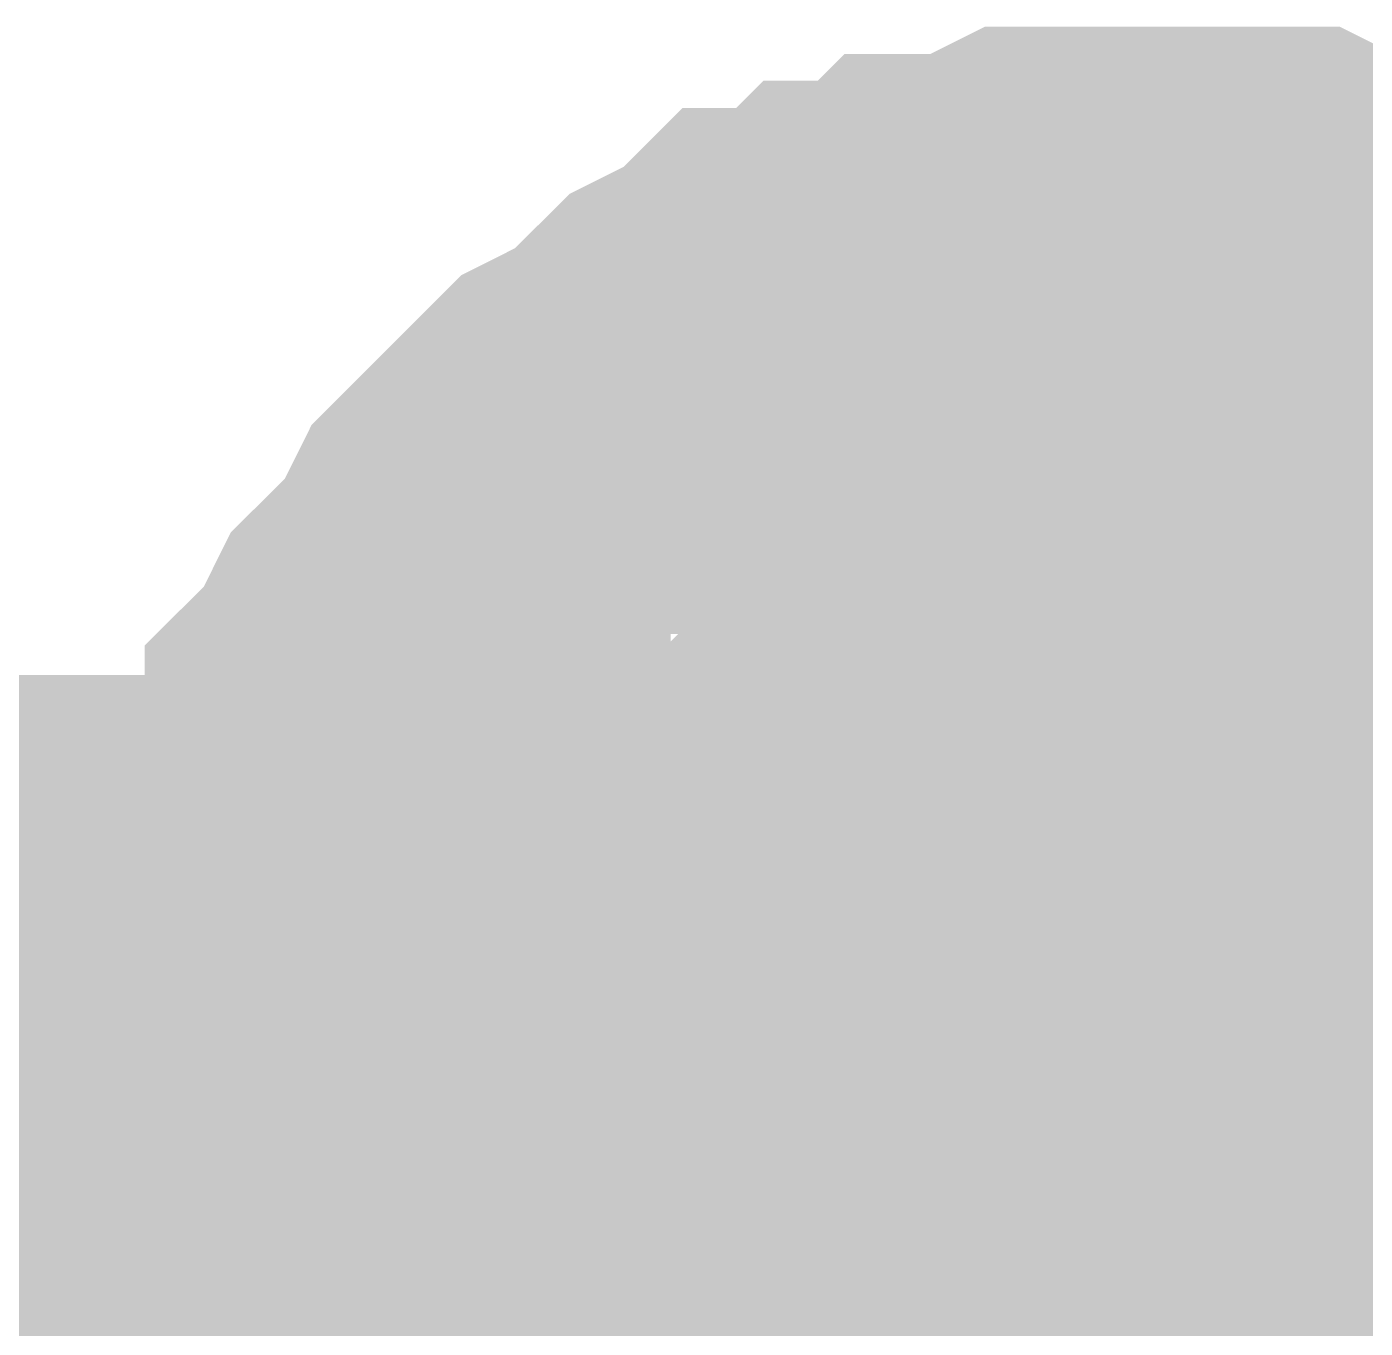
# Model space of a CAD drawing. Header units: inches. Extents: x 0 to 841, y 0 to 594.
# Drawn here: x 294.084 to 295.197, y 62.313 to 63.395 of the extents above; entities that cross this region are included whole.
import ezdxf

# ---------------------------------------------------------------- set-up
doc = ezdxf.new("R2010")
doc.units = ezdxf.units.IN
doc.layers.add('Sheet', color=255, linetype='Continuous')

msp = doc.modelspace()

# ---------------------------------------------------------------- linework, layer by layer
at = {"layer": 'Sheet'}
for points in [[(294.2647, 62.4814, 0.2997, 0.2997, 0), (294.2647, 62.5263, 0.2997, 0.2997, 0), (294.2647, 62.5712, 0.2997, 0.2997, 0), (294.2647, 62.5937, 0.2997, 0.2997, 0), (294.2871, 62.6386, 0.2997, 0.2997, 0), (294.2871, 62.6835, 0.2997, 0.2997, 0), (294.3096, 62.706, 0.2997, 0.2997, 0), (294.3096, 62.7509, 0.2997, 0.2997, 0), (294.332, 62.7734, 0.2997, 0.2997, 0), (294.332, 62.8183, 0.2997, 0.2997, 0), (294.3545, 62.8407, 0.2997, 0.2997, 0), (294.3769, 62.8857, 0.2997, 0.2997, 0), (294.3994, 62.9081, 0.2997, 0.2997, 0), (294.4219, 62.9306, 0.2997, 0.2997, 0), (294.4443, 62.9755, 0.2997, 0.2997, 0), (294.4668, 62.998, 0.2997, 0.2997, 0), (294.4892, 63.0204, 0.2997, 0.2997, 0), (294.5117, 63.0429, 0.2997, 0.2997, 0), (294.5342, 63.0653, 0.2997, 0.2997, 0), (294.5791, 63.0878, 0.2997, 0.2997, 0), (294.6015, 63.1103, 0.2997, 0.2997, 0), (294.624, 63.1327, 0.2997, 0.2997, 0), (294.6689, 63.1552, 0.2997, 0.2997, 0), (294.6914, 63.1776, 0.2997, 0.2997, 0), (294.7363, 63.1776, 0.2997, 0.2997, 0), (294.7587, 63.2001, 0.2997, 0.2997, 0), (294.8036, 63.2001, 0.2997, 0.2997, 0), (294.8261, 63.2225, 0.2997, 0.2997, 0), (294.871, 63.2225, 0.2997, 0.2997, 0), (294.9159, 63.245, 0.2997, 0.2997, 0), (294.9384, 63.245, 0.2997, 0.2997, 0), (294.9833, 63.245, 0.2997, 0.2997, 0), (295.0282, 63.245, 0.2997, 0.2997, 0)], [(294.2647, 62.4814, 0.2997, 0.2997, 0), (294.2647, 62.5263, 0.2997, 0.2997, 0), (294.2647, 62.5712, 0.2997, 0.2997, 0), (294.2647, 62.5937, 0.2997, 0.2997, 0), (294.2871, 62.6386, 0.2997, 0.2997, 0), (294.2871, 62.6835, 0.2997, 0.2997, 0), (294.3096, 62.706, 0.2997, 0.2997, 0), (294.3096, 62.7509, 0.2997, 0.2997, 0), (294.332, 62.7734, 0.2997, 0.2997, 0), (294.332, 62.8183, 0.2997, 0.2997, 0), (294.3545, 62.8407, 0.2997, 0.2997, 0), (294.3769, 62.8857, 0.2997, 0.2997, 0), (294.3994, 62.9081, 0.2997, 0.2997, 0), (294.4219, 62.9306, 0.2997, 0.2997, 0), (294.4443, 62.9755, 0.2997, 0.2997, 0), (294.4668, 62.998, 0.2997, 0.2997, 0), (294.4892, 63.0204, 0.2997, 0.2997, 0), (294.5117, 63.0429, 0.2997, 0.2997, 0), (294.5342, 63.0653, 0.2997, 0.2997, 0), (294.5791, 63.0878, 0.2997, 0.2997, 0), (294.6015, 63.1103, 0.2997, 0.2997, 0), (294.624, 63.1327, 0.2997, 0.2997, 0), (294.6689, 63.1552, 0.2997, 0.2997, 0), (294.6914, 63.1776, 0.2997, 0.2997, 0), (294.7363, 63.1776, 0.2997, 0.2997, 0), (294.7587, 63.2001, 0.2997, 0.2997, 0), (294.8036, 63.2001, 0.2997, 0.2997, 0), (294.8261, 63.2225, 0.2997, 0.2997, 0), (294.871, 63.2225, 0.2997, 0.2997, 0), (294.9159, 63.245, 0.2997, 0.2997, 0), (294.9384, 63.245, 0.2997, 0.2997, 0), (294.9833, 63.245, 0.2997, 0.2997, 0), (295.0282, 63.245, 0.2997, 0.2997, 0)], [(294.2647, 62.4814, 0.2997, 0.2997, 0), (294.2647, 62.5263, 0.2997, 0.2997, 0), (294.2647, 62.5712, 0.2997, 0.2997, 0), (294.2647, 62.5937, 0.2997, 0.2997, 0), (294.2871, 62.6386, 0.2997, 0.2997, 0), (294.2871, 62.6835, 0.2997, 0.2997, 0), (294.3096, 62.706, 0.2997, 0.2997, 0), (294.3096, 62.7509, 0.2997, 0.2997, 0), (294.332, 62.7734, 0.2997, 0.2997, 0), (294.332, 62.8183, 0.2997, 0.2997, 0), (294.3545, 62.8407, 0.2997, 0.2997, 0), (294.3769, 62.8857, 0.2997, 0.2997, 0), (294.3994, 62.9081, 0.2997, 0.2997, 0), (294.4219, 62.9306, 0.2997, 0.2997, 0), (294.4443, 62.9755, 0.2997, 0.2997, 0), (294.4668, 62.998, 0.2997, 0.2997, 0), (294.4892, 63.0204, 0.2997, 0.2997, 0), (294.5117, 63.0429, 0.2997, 0.2997, 0), (294.5342, 63.0653, 0.2997, 0.2997, 0), (294.5791, 63.0878, 0.2997, 0.2997, 0), (294.6015, 63.1103, 0.2997, 0.2997, 0), (294.624, 63.1327, 0.2997, 0.2997, 0), (294.6689, 63.1552, 0.2997, 0.2997, 0), (294.6914, 63.1776, 0.2997, 0.2997, 0), (294.7363, 63.1776, 0.2997, 0.2997, 0), (294.7587, 63.2001, 0.2997, 0.2997, 0), (294.8036, 63.2001, 0.2997, 0.2997, 0), (294.8261, 63.2225, 0.2997, 0.2997, 0), (294.871, 63.2225, 0.2997, 0.2997, 0), (294.9159, 63.245, 0.2997, 0.2997, 0), (294.9384, 63.245, 0.2997, 0.2997, 0), (294.9833, 63.245, 0.2997, 0.2997, 0), (295.0282, 63.245, 0.2997, 0.2997, 0)], [(294.2647, 62.4814, 0.2997, 0.2997, 0), (294.2647, 62.5263, 0.2997, 0.2997, 0), (294.2647, 62.5712, 0.2997, 0.2997, 0), (294.2647, 62.5937, 0.2997, 0.2997, 0), (294.2871, 62.6386, 0.2997, 0.2997, 0), (294.2871, 62.6835, 0.2997, 0.2997, 0), (294.3096, 62.706, 0.2997, 0.2997, 0), (294.3096, 62.7509, 0.2997, 0.2997, 0), (294.332, 62.7734, 0.2997, 0.2997, 0), (294.332, 62.8183, 0.2997, 0.2997, 0), (294.3545, 62.8407, 0.2997, 0.2997, 0), (294.3769, 62.8857, 0.2997, 0.2997, 0), (294.3994, 62.9081, 0.2997, 0.2997, 0), (294.4219, 62.9306, 0.2997, 0.2997, 0), (294.4443, 62.9755, 0.2997, 0.2997, 0), (294.4668, 62.998, 0.2997, 0.2997, 0), (294.4892, 63.0204, 0.2997, 0.2997, 0), (294.5117, 63.0429, 0.2997, 0.2997, 0), (294.5342, 63.0653, 0.2997, 0.2997, 0), (294.5791, 63.0878, 0.2997, 0.2997, 0), (294.6015, 63.1103, 0.2997, 0.2997, 0), (294.624, 63.1327, 0.2997, 0.2997, 0), (294.6689, 63.1552, 0.2997, 0.2997, 0), (294.6914, 63.1776, 0.2997, 0.2997, 0), (294.7363, 63.1776, 0.2997, 0.2997, 0), (294.7587, 63.2001, 0.2997, 0.2997, 0), (294.8036, 63.2001, 0.2997, 0.2997, 0), (294.8261, 63.2225, 0.2997, 0.2997, 0), (294.871, 63.2225, 0.2997, 0.2997, 0), (294.9159, 63.245, 0.2997, 0.2997, 0), (294.9384, 63.245, 0.2997, 0.2997, 0), (294.9833, 63.245, 0.2997, 0.2997, 0), (295.0282, 63.245, 0.2997, 0.2997, 0)], [(295.0282, 63.245, 0.2997, 0.2997, 0), (295.0282, 63.245, 0.2997, 0.2997, 0)], [(295.0282, 63.245, 0.2997, 0.2997, 0), (295.0731, 63.245, 0.2997, 0.2997, 0), (295.0956, 63.245, 0.2997, 0.2997, 0), (295.1405, 63.245, 0.2997, 0.2997, 0), (295.1854, 63.2225, 0.2997, 0.2997, 0), (295.2079, 63.2225, 0.2997, 0.2997, 0), (295.2528, 63.2001, 0.2997, 0.2997, 0), (295.2753, 63.2001, 0.2997, 0.2997, 0), (295.3202, 63.1776, 0.2997, 0.2997, 0), (295.3426, 63.1776, 0.2997, 0.2997, 0), (295.3876, 63.1552, 0.2997, 0.2997, 0)], [(295.0282, 63.245, 0.2997, 0.2997, 0), (295.0282, 63.245, 0.2997, 0.2997, 0)], [(295.0282, 63.245, 0.2997, 0.2997, 0), (295.0731, 63.245, 0.2997, 0.2997, 0), (295.0956, 63.245, 0.2997, 0.2997, 0), (295.1405, 63.245, 0.2997, 0.2997, 0), (295.1854, 63.2225, 0.2997, 0.2997, 0), (295.2079, 63.2225, 0.2997, 0.2997, 0), (295.2528, 63.2001, 0.2997, 0.2997, 0), (295.2753, 63.2001, 0.2997, 0.2997, 0), (295.3202, 63.1776, 0.2997, 0.2997, 0), (295.3426, 63.1776, 0.2997, 0.2997, 0), (295.3876, 63.1552, 0.2997, 0.2997, 0)], [(295.0282, 63.245, 0.2997, 0.2997, 0), (295.0282, 63.245, 0.2997, 0.2997, 0)], [(295.0282, 63.245, 0.2997, 0.2997, 0), (295.0731, 63.245, 0.2997, 0.2997, 0), (295.0956, 63.245, 0.2997, 0.2997, 0), (295.1405, 63.245, 0.2997, 0.2997, 0), (295.1854, 63.2225, 0.2997, 0.2997, 0), (295.2079, 63.2225, 0.2997, 0.2997, 0), (295.2528, 63.2001, 0.2997, 0.2997, 0), (295.2753, 63.2001, 0.2997, 0.2997, 0), (295.3202, 63.1776, 0.2997, 0.2997, 0), (295.3426, 63.1776, 0.2997, 0.2997, 0), (295.3876, 63.1552, 0.2997, 0.2997, 0)], [(295.0282, 63.245, 0.2997, 0.2997, 0), (295.0282, 63.245, 0.2997, 0.2997, 0)], [(295.0282, 63.245, 0.2997, 0.2997, 0), (295.0731, 63.245, 0.2997, 0.2997, 0), (295.0956, 63.245, 0.2997, 0.2997, 0), (295.1405, 63.245, 0.2997, 0.2997, 0), (295.1854, 63.2225, 0.2997, 0.2997, 0), (295.2079, 63.2225, 0.2997, 0.2997, 0), (295.2528, 63.2001, 0.2997, 0.2997, 0), (295.2753, 63.2001, 0.2997, 0.2997, 0), (295.3202, 63.1776, 0.2997, 0.2997, 0), (295.3426, 63.1776, 0.2997, 0.2997, 0), (295.3876, 63.1552, 0.2997, 0.2997, 0)], [(294.2647, 62.4814, 0.0991, 0.0991, 0), (294.2647, 62.5263, 0.0991, 0.0991, 0), (294.2647, 62.5712, 0.0991, 0.0991, 0), (294.2647, 62.5937, 0.0991, 0.0991, 0), (294.2871, 62.6386, 0.0991, 0.0991, 0), (294.2871, 62.6835, 0.0991, 0.0991, 0), (294.3096, 62.706, 0.0991, 0.0991, 0), (294.3096, 62.7509, 0.0991, 0.0991, 0), (294.332, 62.7734, 0.0991, 0.0991, 0), (294.332, 62.8183, 0.0991, 0.0991, 0), (294.3545, 62.8407, 0.0991, 0.0991, 0), (294.3769, 62.8857, 0.0991, 0.0991, 0), (294.3994, 62.9081, 0.0991, 0.0991, 0), (294.4219, 62.9306, 0.0991, 0.0991, 0), (294.4443, 62.9755, 0.0991, 0.0991, 0), (294.4668, 62.998, 0.0991, 0.0991, 0), (294.4892, 63.0204, 0.0991, 0.0991, 0), (294.5117, 63.0429, 0.0991, 0.0991, 0), (294.5342, 63.0653, 0.0991, 0.0991, 0), (294.5791, 63.0878, 0.0991, 0.0991, 0), (294.6015, 63.1103, 0.0991, 0.0991, 0), (294.624, 63.1327, 0.0991, 0.0991, 0), (294.6689, 63.1552, 0.0991, 0.0991, 0), (294.6914, 63.1776, 0.0991, 0.0991, 0), (294.7363, 63.1776, 0.0991, 0.0991, 0), (294.7587, 63.2001, 0.0991, 0.0991, 0), (294.8036, 63.2001, 0.0991, 0.0991, 0), (294.8261, 63.2225, 0.0991, 0.0991, 0), (294.871, 63.2225, 0.0991, 0.0991, 0), (294.9159, 63.245, 0.0991, 0.0991, 0), (294.9384, 63.245, 0.0991, 0.0991, 0), (294.9833, 63.245, 0.0991, 0.0991, 0), (295.0282, 63.245, 0.0991, 0.0991, 0)], [(294.2647, 62.4814, 0.0991, 0.0991, 0), (294.2647, 62.5263, 0.0991, 0.0991, 0), (294.2647, 62.5712, 0.0991, 0.0991, 0), (294.2647, 62.5937, 0.0991, 0.0991, 0), (294.2871, 62.6386, 0.0991, 0.0991, 0), (294.2871, 62.6835, 0.0991, 0.0991, 0), (294.3096, 62.706, 0.0991, 0.0991, 0), (294.3096, 62.7509, 0.0991, 0.0991, 0), (294.332, 62.7734, 0.0991, 0.0991, 0), (294.332, 62.8183, 0.0991, 0.0991, 0), (294.3545, 62.8407, 0.0991, 0.0991, 0), (294.3769, 62.8857, 0.0991, 0.0991, 0), (294.3994, 62.9081, 0.0991, 0.0991, 0), (294.4219, 62.9306, 0.0991, 0.0991, 0), (294.4443, 62.9755, 0.0991, 0.0991, 0), (294.4668, 62.998, 0.0991, 0.0991, 0), (294.4892, 63.0204, 0.0991, 0.0991, 0), (294.5117, 63.0429, 0.0991, 0.0991, 0), (294.5342, 63.0653, 0.0991, 0.0991, 0), (294.5791, 63.0878, 0.0991, 0.0991, 0), (294.6015, 63.1103, 0.0991, 0.0991, 0), (294.624, 63.1327, 0.0991, 0.0991, 0), (294.6689, 63.1552, 0.0991, 0.0991, 0), (294.6914, 63.1776, 0.0991, 0.0991, 0), (294.7363, 63.1776, 0.0991, 0.0991, 0), (294.7587, 63.2001, 0.0991, 0.0991, 0), (294.8036, 63.2001, 0.0991, 0.0991, 0), (294.8261, 63.2225, 0.0991, 0.0991, 0), (294.871, 63.2225, 0.0991, 0.0991, 0), (294.9159, 63.245, 0.0991, 0.0991, 0), (294.9384, 63.245, 0.0991, 0.0991, 0), (294.9833, 63.245, 0.0991, 0.0991, 0), (295.0282, 63.245, 0.0991, 0.0991, 0)], [(294.2647, 62.4814, 0.0991, 0.0991, 0), (294.2647, 62.5263, 0.0991, 0.0991, 0), (294.2647, 62.5712, 0.0991, 0.0991, 0), (294.2647, 62.5937, 0.0991, 0.0991, 0), (294.2871, 62.6386, 0.0991, 0.0991, 0), (294.2871, 62.6835, 0.0991, 0.0991, 0), (294.3096, 62.706, 0.0991, 0.0991, 0), (294.3096, 62.7509, 0.0991, 0.0991, 0), (294.332, 62.7734, 0.0991, 0.0991, 0), (294.332, 62.8183, 0.0991, 0.0991, 0), (294.3545, 62.8407, 0.0991, 0.0991, 0), (294.3769, 62.8857, 0.0991, 0.0991, 0), (294.3994, 62.9081, 0.0991, 0.0991, 0), (294.4219, 62.9306, 0.0991, 0.0991, 0), (294.4443, 62.9755, 0.0991, 0.0991, 0), (294.4668, 62.998, 0.0991, 0.0991, 0), (294.4892, 63.0204, 0.0991, 0.0991, 0), (294.5117, 63.0429, 0.0991, 0.0991, 0), (294.5342, 63.0653, 0.0991, 0.0991, 0), (294.5791, 63.0878, 0.0991, 0.0991, 0), (294.6015, 63.1103, 0.0991, 0.0991, 0), (294.624, 63.1327, 0.0991, 0.0991, 0), (294.6689, 63.1552, 0.0991, 0.0991, 0), (294.6914, 63.1776, 0.0991, 0.0991, 0), (294.7363, 63.1776, 0.0991, 0.0991, 0), (294.7587, 63.2001, 0.0991, 0.0991, 0), (294.8036, 63.2001, 0.0991, 0.0991, 0), (294.8261, 63.2225, 0.0991, 0.0991, 0), (294.871, 63.2225, 0.0991, 0.0991, 0), (294.9159, 63.245, 0.0991, 0.0991, 0), (294.9384, 63.245, 0.0991, 0.0991, 0), (294.9833, 63.245, 0.0991, 0.0991, 0), (295.0282, 63.245, 0.0991, 0.0991, 0)], [(294.2647, 62.4814, 0.0991, 0.0991, 0), (294.2647, 62.5263, 0.0991, 0.0991, 0), (294.2647, 62.5712, 0.0991, 0.0991, 0), (294.2647, 62.5937, 0.0991, 0.0991, 0), (294.2871, 62.6386, 0.0991, 0.0991, 0), (294.2871, 62.6835, 0.0991, 0.0991, 0), (294.3096, 62.706, 0.0991, 0.0991, 0), (294.3096, 62.7509, 0.0991, 0.0991, 0), (294.332, 62.7734, 0.0991, 0.0991, 0), (294.332, 62.8183, 0.0991, 0.0991, 0), (294.3545, 62.8407, 0.0991, 0.0991, 0), (294.3769, 62.8857, 0.0991, 0.0991, 0), (294.3994, 62.9081, 0.0991, 0.0991, 0), (294.4219, 62.9306, 0.0991, 0.0991, 0), (294.4443, 62.9755, 0.0991, 0.0991, 0), (294.4668, 62.998, 0.0991, 0.0991, 0), (294.4892, 63.0204, 0.0991, 0.0991, 0), (294.5117, 63.0429, 0.0991, 0.0991, 0), (294.5342, 63.0653, 0.0991, 0.0991, 0), (294.5791, 63.0878, 0.0991, 0.0991, 0), (294.6015, 63.1103, 0.0991, 0.0991, 0), (294.624, 63.1327, 0.0991, 0.0991, 0), (294.6689, 63.1552, 0.0991, 0.0991, 0), (294.6914, 63.1776, 0.0991, 0.0991, 0), (294.7363, 63.1776, 0.0991, 0.0991, 0), (294.7587, 63.2001, 0.0991, 0.0991, 0), (294.8036, 63.2001, 0.0991, 0.0991, 0), (294.8261, 63.2225, 0.0991, 0.0991, 0), (294.871, 63.2225, 0.0991, 0.0991, 0), (294.9159, 63.245, 0.0991, 0.0991, 0), (294.9384, 63.245, 0.0991, 0.0991, 0), (294.9833, 63.245, 0.0991, 0.0991, 0), (295.0282, 63.245, 0.0991, 0.0991, 0)], [(295.0282, 63.245, 0.0991, 0.0991, 0), (295.0282, 63.245, 0.0991, 0.0991, 0)], [(295.0282, 63.245, 0.0991, 0.0991, 0), (295.0731, 63.245, 0.0991, 0.0991, 0), (295.0956, 63.245, 0.0991, 0.0991, 0), (295.1405, 63.245, 0.0991, 0.0991, 0), (295.1854, 63.2225, 0.0991, 0.0991, 0), (295.2079, 63.2225, 0.0991, 0.0991, 0), (295.2528, 63.2001, 0.0991, 0.0991, 0)], [(295.0282, 63.245, 0.0991, 0.0991, 0), (295.0282, 63.245, 0.0991, 0.0991, 0)], [(295.0282, 63.245, 0.0991, 0.0991, 0), (295.0731, 63.245, 0.0991, 0.0991, 0), (295.0956, 63.245, 0.0991, 0.0991, 0), (295.1405, 63.245, 0.0991, 0.0991, 0), (295.1854, 63.2225, 0.0991, 0.0991, 0), (295.2079, 63.2225, 0.0991, 0.0991, 0), (295.2528, 63.2001, 0.0991, 0.0991, 0)], [(295.0282, 63.245, 0.0991, 0.0991, 0), (295.0282, 63.245, 0.0991, 0.0991, 0)], [(295.0282, 63.245, 0.0991, 0.0991, 0), (295.0731, 63.245, 0.0991, 0.0991, 0), (295.0956, 63.245, 0.0991, 0.0991, 0), (295.1405, 63.245, 0.0991, 0.0991, 0), (295.1854, 63.2225, 0.0991, 0.0991, 0), (295.2079, 63.2225, 0.0991, 0.0991, 0), (295.2528, 63.2001, 0.0991, 0.0991, 0)], [(295.0282, 63.245, 0.0991, 0.0991, 0), (295.0282, 63.245, 0.0991, 0.0991, 0)], [(295.0282, 63.245, 0.0991, 0.0991, 0), (295.0731, 63.245, 0.0991, 0.0991, 0), (295.0956, 63.245, 0.0991, 0.0991, 0), (295.1405, 63.245, 0.0991, 0.0991, 0), (295.1854, 63.2225, 0.0991, 0.0991, 0), (295.2079, 63.2225, 0.0991, 0.0991, 0), (295.2528, 63.2001, 0.0991, 0.0991, 0)], [(294.5117, 62.4814, 0.2997, 0.2997, 0), (294.5117, 62.5039, 0.2997, 0.2997, 0), (294.5117, 62.5263, 0.2997, 0.2997, 0), (294.5117, 62.5712, 0.2997, 0.2997, 0), (294.5117, 62.5937, 0.2997, 0.2997, 0), (294.5342, 62.6162, 0.2997, 0.2997, 0), (294.5342, 62.6386, 0.2997, 0.2997, 0), (294.5342, 62.6611, 0.2997, 0.2997, 0), (294.5566, 62.6835, 0.2997, 0.2997, 0), (294.5566, 62.706, 0.2997, 0.2997, 0), (294.5791, 62.7284, 0.2997, 0.2997, 0), (294.5791, 62.7509, 0.2997, 0.2997, 0), (294.6015, 62.7734, 0.2997, 0.2997, 0), (294.6015, 62.7958, 0.2997, 0.2997, 0), (294.624, 62.8183, 0.2997, 0.2997, 0), (294.6464, 62.8407, 0.2997, 0.2997, 0), (294.6689, 62.8407, 0.2997, 0.2997, 0), (294.6689, 62.8632, 0.2997, 0.2997, 0), (294.6914, 62.8857, 0.2997, 0.2997, 0), (294.7138, 62.9081, 0.2997, 0.2997, 0), (294.7363, 62.9081, 0.2997, 0.2997, 0), (294.7587, 62.9306, 0.2997, 0.2997, 0), (294.7812, 62.9306, 0.2997, 0.2997, 0), (294.8036, 62.953, 0.2997, 0.2997, 0), (294.8261, 62.953, 0.2997, 0.2997, 0), (294.8486, 62.9755, 0.2997, 0.2997, 0), (294.871, 62.9755, 0.2997, 0.2997, 0), (294.8935, 62.9755, 0.2997, 0.2997, 0), (294.9159, 62.998, 0.2997, 0.2997, 0), (294.9384, 62.998, 0.2997, 0.2997, 0), (294.9833, 62.998, 0.2997, 0.2997, 0), (295.0058, 62.998, 0.2997, 0.2997, 0), (295.0282, 62.998, 0.2997, 0.2997, 0)], [(294.5117, 62.4814, 0.2997, 0.2997, 0), (294.5117, 62.5039, 0.2997, 0.2997, 0), (294.5117, 62.5263, 0.2997, 0.2997, 0), (294.5117, 62.5712, 0.2997, 0.2997, 0), (294.5117, 62.5937, 0.2997, 0.2997, 0), (294.5342, 62.6162, 0.2997, 0.2997, 0), (294.5342, 62.6386, 0.2997, 0.2997, 0), (294.5342, 62.6611, 0.2997, 0.2997, 0), (294.5566, 62.6835, 0.2997, 0.2997, 0), (294.5566, 62.706, 0.2997, 0.2997, 0), (294.5791, 62.7284, 0.2997, 0.2997, 0), (294.5791, 62.7509, 0.2997, 0.2997, 0), (294.6015, 62.7734, 0.2997, 0.2997, 0), (294.6015, 62.7958, 0.2997, 0.2997, 0), (294.624, 62.8183, 0.2997, 0.2997, 0), (294.6464, 62.8407, 0.2997, 0.2997, 0), (294.6689, 62.8407, 0.2997, 0.2997, 0), (294.6689, 62.8632, 0.2997, 0.2997, 0), (294.6914, 62.8857, 0.2997, 0.2997, 0), (294.7138, 62.9081, 0.2997, 0.2997, 0), (294.7363, 62.9081, 0.2997, 0.2997, 0), (294.7587, 62.9306, 0.2997, 0.2997, 0), (294.7812, 62.9306, 0.2997, 0.2997, 0), (294.8036, 62.953, 0.2997, 0.2997, 0), (294.8261, 62.953, 0.2997, 0.2997, 0), (294.8486, 62.9755, 0.2997, 0.2997, 0), (294.871, 62.9755, 0.2997, 0.2997, 0), (294.8935, 62.9755, 0.2997, 0.2997, 0), (294.9159, 62.998, 0.2997, 0.2997, 0), (294.9384, 62.998, 0.2997, 0.2997, 0), (294.9833, 62.998, 0.2997, 0.2997, 0), (295.0058, 62.998, 0.2997, 0.2997, 0), (295.0282, 62.998, 0.2997, 0.2997, 0)], [(294.5117, 62.4814, 0.2997, 0.2997, 0), (294.5117, 62.5039, 0.2997, 0.2997, 0), (294.5117, 62.5263, 0.2997, 0.2997, 0), (294.5117, 62.5712, 0.2997, 0.2997, 0), (294.5117, 62.5937, 0.2997, 0.2997, 0), (294.5342, 62.6162, 0.2997, 0.2997, 0), (294.5342, 62.6386, 0.2997, 0.2997, 0), (294.5342, 62.6611, 0.2997, 0.2997, 0), (294.5566, 62.6835, 0.2997, 0.2997, 0), (294.5566, 62.706, 0.2997, 0.2997, 0), (294.5791, 62.7284, 0.2997, 0.2997, 0), (294.5791, 62.7509, 0.2997, 0.2997, 0), (294.6015, 62.7734, 0.2997, 0.2997, 0), (294.6015, 62.7958, 0.2997, 0.2997, 0), (294.624, 62.8183, 0.2997, 0.2997, 0), (294.6464, 62.8407, 0.2997, 0.2997, 0), (294.6689, 62.8407, 0.2997, 0.2997, 0), (294.6689, 62.8632, 0.2997, 0.2997, 0), (294.6914, 62.8857, 0.2997, 0.2997, 0), (294.7138, 62.9081, 0.2997, 0.2997, 0), (294.7363, 62.9081, 0.2997, 0.2997, 0), (294.7587, 62.9306, 0.2997, 0.2997, 0), (294.7812, 62.9306, 0.2997, 0.2997, 0), (294.8036, 62.953, 0.2997, 0.2997, 0), (294.8261, 62.953, 0.2997, 0.2997, 0), (294.8486, 62.9755, 0.2997, 0.2997, 0), (294.871, 62.9755, 0.2997, 0.2997, 0), (294.8935, 62.9755, 0.2997, 0.2997, 0), (294.9159, 62.998, 0.2997, 0.2997, 0), (294.9384, 62.998, 0.2997, 0.2997, 0), (294.9833, 62.998, 0.2997, 0.2997, 0), (295.0058, 62.998, 0.2997, 0.2997, 0), (295.0282, 62.998, 0.2997, 0.2997, 0)], [(295.0282, 62.998, 0.2997, 0.2997, 0), (295.0282, 62.998, 0.2997, 0.2997, 0)], [(295.0282, 62.998, 0.2997, 0.2997, 0), (295.0507, 62.998, 0.2997, 0.2997, 0), (295.0731, 62.998, 0.2997, 0.2997, 0), (295.0956, 62.998, 0.2997, 0.2997, 0), (295.1181, 62.998, 0.2997, 0.2997, 0), (295.1405, 62.9755, 0.2997, 0.2997, 0), (295.163, 62.9755, 0.2997, 0.2997, 0), (295.2079, 62.9755, 0.2997, 0.2997, 0), (295.2303, 62.953, 0.2997, 0.2997, 0), (295.2303, 62.953, 0.2997, 0.2997, 0), (295.2528, 62.9306, 0.2997, 0.2997, 0), (295.2753, 62.9306, 0.2997, 0.2997, 0), (295.2977, 62.9081, 0.2997, 0.2997, 0), (295.3202, 62.9081, 0.2997, 0.2997, 0), (295.3426, 62.8857, 0.2997, 0.2997, 0), (295.3651, 62.8632, 0.2997, 0.2997, 0)], [(295.0282, 62.998, 0.2997, 0.2997, 0), (295.0282, 62.998, 0.2997, 0.2997, 0)], [(295.0282, 62.998, 0.2997, 0.2997, 0), (295.0507, 62.998, 0.2997, 0.2997, 0), (295.0731, 62.998, 0.2997, 0.2997, 0), (295.0956, 62.998, 0.2997, 0.2997, 0), (295.1181, 62.998, 0.2997, 0.2997, 0), (295.1405, 62.9755, 0.2997, 0.2997, 0), (295.163, 62.9755, 0.2997, 0.2997, 0), (295.2079, 62.9755, 0.2997, 0.2997, 0), (295.2303, 62.953, 0.2997, 0.2997, 0), (295.2303, 62.953, 0.2997, 0.2997, 0), (295.2528, 62.9306, 0.2997, 0.2997, 0), (295.2753, 62.9306, 0.2997, 0.2997, 0), (295.2977, 62.9081, 0.2997, 0.2997, 0), (295.3202, 62.9081, 0.2997, 0.2997, 0), (295.3426, 62.8857, 0.2997, 0.2997, 0), (295.3651, 62.8632, 0.2997, 0.2997, 0)], [(295.0282, 62.998, 0.2997, 0.2997, 0), (295.0282, 62.998, 0.2997, 0.2997, 0)], [(295.0282, 62.998, 0.2997, 0.2997, 0), (295.0507, 62.998, 0.2997, 0.2997, 0), (295.0731, 62.998, 0.2997, 0.2997, 0), (295.0956, 62.998, 0.2997, 0.2997, 0), (295.1181, 62.998, 0.2997, 0.2997, 0), (295.1405, 62.9755, 0.2997, 0.2997, 0), (295.163, 62.9755, 0.2997, 0.2997, 0), (295.2079, 62.9755, 0.2997, 0.2997, 0), (295.2303, 62.953, 0.2997, 0.2997, 0), (295.2303, 62.953, 0.2997, 0.2997, 0), (295.2528, 62.9306, 0.2997, 0.2997, 0), (295.2753, 62.9306, 0.2997, 0.2997, 0), (295.2977, 62.9081, 0.2997, 0.2997, 0), (295.3202, 62.9081, 0.2997, 0.2997, 0), (295.3426, 62.8857, 0.2997, 0.2997, 0), (295.3651, 62.8632, 0.2997, 0.2997, 0)], [(294.5117, 62.4814, 0.0991, 0.0991, 0), (294.5117, 62.5039, 0.0991, 0.0991, 0), (294.5117, 62.5263, 0.0991, 0.0991, 0), (294.5117, 62.5712, 0.0991, 0.0991, 0), (294.5117, 62.5937, 0.0991, 0.0991, 0), (294.5342, 62.6162, 0.0991, 0.0991, 0), (294.5342, 62.6386, 0.0991, 0.0991, 0), (294.5342, 62.6611, 0.0991, 0.0991, 0), (294.5566, 62.6835, 0.0991, 0.0991, 0), (294.5566, 62.706, 0.0991, 0.0991, 0), (294.5791, 62.7284, 0.0991, 0.0991, 0), (294.5791, 62.7509, 0.0991, 0.0991, 0), (294.6015, 62.7734, 0.0991, 0.0991, 0), (294.6015, 62.7958, 0.0991, 0.0991, 0), (294.624, 62.8183, 0.0991, 0.0991, 0), (294.6464, 62.8407, 0.0991, 0.0991, 0), (294.6689, 62.8407, 0.0991, 0.0991, 0), (294.6689, 62.8632, 0.0991, 0.0991, 0), (294.6914, 62.8857, 0.0991, 0.0991, 0), (294.7138, 62.9081, 0.0991, 0.0991, 0), (294.7363, 62.9081, 0.0991, 0.0991, 0), (294.7587, 62.9306, 0.0991, 0.0991, 0), (294.7812, 62.9306, 0.0991, 0.0991, 0), (294.8036, 62.953, 0.0991, 0.0991, 0), (294.8261, 62.953, 0.0991, 0.0991, 0), (294.8486, 62.9755, 0.0991, 0.0991, 0), (294.871, 62.9755, 0.0991, 0.0991, 0), (294.8935, 62.9755, 0.0991, 0.0991, 0), (294.9159, 62.998, 0.0991, 0.0991, 0), (294.9384, 62.998, 0.0991, 0.0991, 0), (294.9833, 62.998, 0.0991, 0.0991, 0), (295.0058, 62.998, 0.0991, 0.0991, 0), (295.0282, 62.998, 0.0991, 0.0991, 0)], [(294.5117, 62.4814, 0.0991, 0.0991, 0), (294.5117, 62.5039, 0.0991, 0.0991, 0), (294.5117, 62.5263, 0.0991, 0.0991, 0), (294.5117, 62.5712, 0.0991, 0.0991, 0), (294.5117, 62.5937, 0.0991, 0.0991, 0), (294.5342, 62.6162, 0.0991, 0.0991, 0), (294.5342, 62.6386, 0.0991, 0.0991, 0), (294.5342, 62.6611, 0.0991, 0.0991, 0), (294.5566, 62.6835, 0.0991, 0.0991, 0), (294.5566, 62.706, 0.0991, 0.0991, 0), (294.5791, 62.7284, 0.0991, 0.0991, 0), (294.5791, 62.7509, 0.0991, 0.0991, 0), (294.6015, 62.7734, 0.0991, 0.0991, 0), (294.6015, 62.7958, 0.0991, 0.0991, 0), (294.624, 62.8183, 0.0991, 0.0991, 0), (294.6464, 62.8407, 0.0991, 0.0991, 0), (294.6689, 62.8407, 0.0991, 0.0991, 0), (294.6689, 62.8632, 0.0991, 0.0991, 0), (294.6914, 62.8857, 0.0991, 0.0991, 0), (294.7138, 62.9081, 0.0991, 0.0991, 0), (294.7363, 62.9081, 0.0991, 0.0991, 0), (294.7587, 62.9306, 0.0991, 0.0991, 0), (294.7812, 62.9306, 0.0991, 0.0991, 0), (294.8036, 62.953, 0.0991, 0.0991, 0), (294.8261, 62.953, 0.0991, 0.0991, 0), (294.8486, 62.9755, 0.0991, 0.0991, 0), (294.871, 62.9755, 0.0991, 0.0991, 0), (294.8935, 62.9755, 0.0991, 0.0991, 0), (294.9159, 62.998, 0.0991, 0.0991, 0), (294.9384, 62.998, 0.0991, 0.0991, 0), (294.9833, 62.998, 0.0991, 0.0991, 0), (295.0058, 62.998, 0.0991, 0.0991, 0), (295.0282, 62.998, 0.0991, 0.0991, 0)], [(294.5117, 62.4814, 0.0991, 0.0991, 0), (294.5117, 62.5039, 0.0991, 0.0991, 0), (294.5117, 62.5263, 0.0991, 0.0991, 0), (294.5117, 62.5712, 0.0991, 0.0991, 0), (294.5117, 62.5937, 0.0991, 0.0991, 0), (294.5342, 62.6162, 0.0991, 0.0991, 0), (294.5342, 62.6386, 0.0991, 0.0991, 0), (294.5342, 62.6611, 0.0991, 0.0991, 0), (294.5566, 62.6835, 0.0991, 0.0991, 0), (294.5566, 62.706, 0.0991, 0.0991, 0), (294.5791, 62.7284, 0.0991, 0.0991, 0), (294.5791, 62.7509, 0.0991, 0.0991, 0), (294.6015, 62.7734, 0.0991, 0.0991, 0), (294.6015, 62.7958, 0.0991, 0.0991, 0), (294.624, 62.8183, 0.0991, 0.0991, 0), (294.6464, 62.8407, 0.0991, 0.0991, 0), (294.6689, 62.8407, 0.0991, 0.0991, 0), (294.6689, 62.8632, 0.0991, 0.0991, 0), (294.6914, 62.8857, 0.0991, 0.0991, 0), (294.7138, 62.9081, 0.0991, 0.0991, 0), (294.7363, 62.9081, 0.0991, 0.0991, 0), (294.7587, 62.9306, 0.0991, 0.0991, 0), (294.7812, 62.9306, 0.0991, 0.0991, 0), (294.8036, 62.953, 0.0991, 0.0991, 0), (294.8261, 62.953, 0.0991, 0.0991, 0), (294.8486, 62.9755, 0.0991, 0.0991, 0), (294.871, 62.9755, 0.0991, 0.0991, 0), (294.8935, 62.9755, 0.0991, 0.0991, 0), (294.9159, 62.998, 0.0991, 0.0991, 0), (294.9384, 62.998, 0.0991, 0.0991, 0), (294.9833, 62.998, 0.0991, 0.0991, 0), (295.0058, 62.998, 0.0991, 0.0991, 0), (295.0282, 62.998, 0.0991, 0.0991, 0)], [(295.0282, 62.998, 0.0991, 0.0991, 0), (295.0282, 62.998, 0.0991, 0.0991, 0)], [(295.0282, 62.998, 0.0991, 0.0991, 0), (295.0507, 62.998, 0.0991, 0.0991, 0), (295.0731, 62.998, 0.0991, 0.0991, 0), (295.0956, 62.998, 0.0991, 0.0991, 0), (295.1181, 62.998, 0.0991, 0.0991, 0), (295.1405, 62.9755, 0.0991, 0.0991, 0), (295.163, 62.9755, 0.0991, 0.0991, 0), (295.2079, 62.9755, 0.0991, 0.0991, 0), (295.2303, 62.953, 0.0991, 0.0991, 0), (295.2303, 62.953, 0.0991, 0.0991, 0), (295.2528, 62.9306, 0.0991, 0.0991, 0)], [(295.0282, 62.998, 0.0991, 0.0991, 0), (295.0282, 62.998, 0.0991, 0.0991, 0)], [(295.0282, 62.998, 0.0991, 0.0991, 0), (295.0507, 62.998, 0.0991, 0.0991, 0), (295.0731, 62.998, 0.0991, 0.0991, 0), (295.0956, 62.998, 0.0991, 0.0991, 0), (295.1181, 62.998, 0.0991, 0.0991, 0), (295.1405, 62.9755, 0.0991, 0.0991, 0), (295.163, 62.9755, 0.0991, 0.0991, 0), (295.2079, 62.9755, 0.0991, 0.0991, 0), (295.2303, 62.953, 0.0991, 0.0991, 0), (295.2303, 62.953, 0.0991, 0.0991, 0), (295.2528, 62.9306, 0.0991, 0.0991, 0)], [(295.0282, 62.998, 0.0991, 0.0991, 0), (295.0282, 62.998, 0.0991, 0.0991, 0)], [(295.0282, 62.998, 0.0991, 0.0991, 0), (295.0507, 62.998, 0.0991, 0.0991, 0), (295.0731, 62.998, 0.0991, 0.0991, 0), (295.0956, 62.998, 0.0991, 0.0991, 0), (295.1181, 62.998, 0.0991, 0.0991, 0), (295.1405, 62.9755, 0.0991, 0.0991, 0), (295.163, 62.9755, 0.0991, 0.0991, 0), (295.2079, 62.9755, 0.0991, 0.0991, 0), (295.2303, 62.953, 0.0991, 0.0991, 0), (295.2303, 62.953, 0.0991, 0.0991, 0), (295.2528, 62.9306, 0.0991, 0.0991, 0)], [(290.0201, 62.4814, 0.7493, 0.7493, 0), (295.0282, 62.4814, 0.7493, 0.7493, 0)], [(295.0282, 62.4814, 0.7493, 0.7493, 0), (295.0282, 59.9884, 0.7493, 0.7493, 0)], [(310.0076, 62.4814, 0.7493, 0.7493, 0), (295.0282, 62.4814, 0.7493, 0.7493, 0)], [(290.0201, 62.4814, 0.2997, 0.2997, 0), (295.0282, 62.4814, 0.2997, 0.2997, 0)], [(294.3545, 62.1221, 0.2997, 0.2997, 0), (294.332, 62.167, 0.2997, 0.2997, 0), (294.332, 62.1894, 0.2997, 0.2997, 0), (294.3096, 62.2343, 0.2997, 0.2997, 0), (294.3096, 62.2568, 0.2997, 0.2997, 0), (294.2871, 62.3017, 0.2997, 0.2997, 0), (294.2871, 62.3242, 0.2997, 0.2997, 0), (294.2647, 62.3691, 0.2997, 0.2997, 0), (294.2647, 62.414, 0.2997, 0.2997, 0), (294.2647, 62.4365, 0.2997, 0.2997, 0), (294.2647, 62.4814, 0.2997, 0.2997, 0)], [(294.2647, 62.4814, 0.2997, 0.2997, 0), (294.2647, 62.4814, 0.2997, 0.2997, 0)], [(294.3545, 62.1221, 0.2997, 0.2997, 0), (294.332, 62.167, 0.2997, 0.2997, 0), (294.332, 62.1894, 0.2997, 0.2997, 0), (294.3096, 62.2343, 0.2997, 0.2997, 0), (294.3096, 62.2568, 0.2997, 0.2997, 0), (294.2871, 62.3017, 0.2997, 0.2997, 0), (294.2871, 62.3242, 0.2997, 0.2997, 0), (294.2647, 62.3691, 0.2997, 0.2997, 0), (294.2647, 62.414, 0.2997, 0.2997, 0), (294.2647, 62.4365, 0.2997, 0.2997, 0), (294.2647, 62.4814, 0.2997, 0.2997, 0)], [(294.2647, 62.4814, 0.2997, 0.2997, 0), (294.2647, 62.4814, 0.2997, 0.2997, 0)], [(294.3545, 62.1221, 0.2997, 0.2997, 0), (294.332, 62.167, 0.2997, 0.2997, 0), (294.332, 62.1894, 0.2997, 0.2997, 0), (294.3096, 62.2343, 0.2997, 0.2997, 0), (294.3096, 62.2568, 0.2997, 0.2997, 0), (294.2871, 62.3017, 0.2997, 0.2997, 0), (294.2871, 62.3242, 0.2997, 0.2997, 0), (294.2647, 62.3691, 0.2997, 0.2997, 0), (294.2647, 62.414, 0.2997, 0.2997, 0), (294.2647, 62.4365, 0.2997, 0.2997, 0), (294.2647, 62.4814, 0.2997, 0.2997, 0)], [(294.2647, 62.4814, 0.2997, 0.2997, 0), (294.2647, 62.4814, 0.2997, 0.2997, 0)], [(294.3545, 62.1221, 0.2997, 0.2997, 0), (294.332, 62.167, 0.2997, 0.2997, 0), (294.332, 62.1894, 0.2997, 0.2997, 0), (294.3096, 62.2343, 0.2997, 0.2997, 0), (294.3096, 62.2568, 0.2997, 0.2997, 0), (294.2871, 62.3017, 0.2997, 0.2997, 0), (294.2871, 62.3242, 0.2997, 0.2997, 0), (294.2647, 62.3691, 0.2997, 0.2997, 0), (294.2647, 62.414, 0.2997, 0.2997, 0), (294.2647, 62.4365, 0.2997, 0.2997, 0), (294.2647, 62.4814, 0.2997, 0.2997, 0)], [(294.2647, 62.4814, 0.2997, 0.2997, 0), (294.2647, 62.4814, 0.2997, 0.2997, 0)], [(294.6464, 62.1445, 0.2997, 0.2997, 0), (294.624, 62.167, 0.2997, 0.2997, 0), (294.6015, 62.1894, 0.2997, 0.2997, 0), (294.6015, 62.2119, 0.2997, 0.2997, 0), (294.5791, 62.2343, 0.2997, 0.2997, 0), (294.5791, 62.2568, 0.2997, 0.2997, 0), (294.5566, 62.2793, 0.2997, 0.2997, 0), (294.5566, 62.3017, 0.2997, 0.2997, 0), (294.5342, 62.3017, 0.2997, 0.2997, 0), (294.5342, 62.3466, 0.2997, 0.2997, 0), (294.5342, 62.3691, 0.2997, 0.2997, 0), (294.5117, 62.3916, 0.2997, 0.2997, 0), (294.5117, 62.414, 0.2997, 0.2997, 0), (294.5117, 62.4365, 0.2997, 0.2997, 0), (294.5117, 62.4589, 0.2997, 0.2997, 0), (294.5117, 62.4814, 0.2997, 0.2997, 0)], [(294.5117, 62.4814, 0.2997, 0.2997, 0), (294.5117, 62.4814, 0.2997, 0.2997, 0)], [(294.6464, 62.1445, 0.2997, 0.2997, 0), (294.624, 62.167, 0.2997, 0.2997, 0), (294.6015, 62.1894, 0.2997, 0.2997, 0), (294.6015, 62.2119, 0.2997, 0.2997, 0), (294.5791, 62.2343, 0.2997, 0.2997, 0), (294.5791, 62.2568, 0.2997, 0.2997, 0), (294.5566, 62.2793, 0.2997, 0.2997, 0), (294.5566, 62.3017, 0.2997, 0.2997, 0), (294.5342, 62.3017, 0.2997, 0.2997, 0), (294.5342, 62.3466, 0.2997, 0.2997, 0), (294.5342, 62.3691, 0.2997, 0.2997, 0), (294.5117, 62.3916, 0.2997, 0.2997, 0), (294.5117, 62.414, 0.2997, 0.2997, 0), (294.5117, 62.4365, 0.2997, 0.2997, 0), (294.5117, 62.4589, 0.2997, 0.2997, 0), (294.5117, 62.4814, 0.2997, 0.2997, 0)], [(294.5117, 62.4814, 0.2997, 0.2997, 0), (294.5117, 62.4814, 0.2997, 0.2997, 0)], [(294.6464, 62.1445, 0.2997, 0.2997, 0), (294.624, 62.167, 0.2997, 0.2997, 0), (294.6015, 62.1894, 0.2997, 0.2997, 0), (294.6015, 62.2119, 0.2997, 0.2997, 0), (294.5791, 62.2343, 0.2997, 0.2997, 0), (294.5791, 62.2568, 0.2997, 0.2997, 0), (294.5566, 62.2793, 0.2997, 0.2997, 0), (294.5566, 62.3017, 0.2997, 0.2997, 0), (294.5342, 62.3017, 0.2997, 0.2997, 0), (294.5342, 62.3466, 0.2997, 0.2997, 0), (294.5342, 62.3691, 0.2997, 0.2997, 0), (294.5117, 62.3916, 0.2997, 0.2997, 0), (294.5117, 62.414, 0.2997, 0.2997, 0), (294.5117, 62.4365, 0.2997, 0.2997, 0), (294.5117, 62.4589, 0.2997, 0.2997, 0), (294.5117, 62.4814, 0.2997, 0.2997, 0)], [(294.5117, 62.4814, 0.2997, 0.2997, 0), (294.5117, 62.4814, 0.2997, 0.2997, 0)], [(294.3096, 62.2568, 0.0991, 0.0991, 0), (294.2871, 62.3017, 0.0991, 0.0991, 0), (294.2871, 62.3242, 0.0991, 0.0991, 0), (294.2647, 62.3691, 0.0991, 0.0991, 0), (294.2647, 62.414, 0.0991, 0.0991, 0), (294.2647, 62.4365, 0.0991, 0.0991, 0), (294.2647, 62.4814, 0.0991, 0.0991, 0)], [(294.2647, 62.4814, 0.0991, 0.0991, 0), (294.2647, 62.4814, 0.0991, 0.0991, 0)], [(294.3096, 62.2568, 0.0991, 0.0991, 0), (294.2871, 62.3017, 0.0991, 0.0991, 0), (294.2871, 62.3242, 0.0991, 0.0991, 0), (294.2647, 62.3691, 0.0991, 0.0991, 0), (294.2647, 62.414, 0.0991, 0.0991, 0), (294.2647, 62.4365, 0.0991, 0.0991, 0), (294.2647, 62.4814, 0.0991, 0.0991, 0)], [(294.2647, 62.4814, 0.0991, 0.0991, 0), (294.2647, 62.4814, 0.0991, 0.0991, 0)], [(294.3096, 62.2568, 0.0991, 0.0991, 0), (294.2871, 62.3017, 0.0991, 0.0991, 0), (294.2871, 62.3242, 0.0991, 0.0991, 0), (294.2647, 62.3691, 0.0991, 0.0991, 0), (294.2647, 62.414, 0.0991, 0.0991, 0), (294.2647, 62.4365, 0.0991, 0.0991, 0), (294.2647, 62.4814, 0.0991, 0.0991, 0)], [(294.2647, 62.4814, 0.0991, 0.0991, 0), (294.2647, 62.4814, 0.0991, 0.0991, 0)], [(294.3096, 62.2568, 0.0991, 0.0991, 0), (294.2871, 62.3017, 0.0991, 0.0991, 0), (294.2871, 62.3242, 0.0991, 0.0991, 0), (294.2647, 62.3691, 0.0991, 0.0991, 0), (294.2647, 62.414, 0.0991, 0.0991, 0), (294.2647, 62.4365, 0.0991, 0.0991, 0), (294.2647, 62.4814, 0.0991, 0.0991, 0)], [(294.2647, 62.4814, 0.0991, 0.0991, 0), (294.2647, 62.4814, 0.0991, 0.0991, 0)], [(294.5791, 62.2568, 0.0991, 0.0991, 0), (294.5566, 62.2793, 0.0991, 0.0991, 0), (294.5566, 62.3017, 0.0991, 0.0991, 0), (294.5342, 62.3017, 0.0991, 0.0991, 0), (294.5342, 62.3466, 0.0991, 0.0991, 0), (294.5342, 62.3691, 0.0991, 0.0991, 0), (294.5117, 62.3916, 0.0991, 0.0991, 0), (294.5117, 62.414, 0.0991, 0.0991, 0), (294.5117, 62.4365, 0.0991, 0.0991, 0), (294.5117, 62.4589, 0.0991, 0.0991, 0), (294.5117, 62.4814, 0.0991, 0.0991, 0)], [(294.5117, 62.4814, 0.0991, 0.0991, 0), (294.5117, 62.4814, 0.0991, 0.0991, 0)], [(294.5791, 62.2568, 0.0991, 0.0991, 0), (294.5566, 62.2793, 0.0991, 0.0991, 0), (294.5566, 62.3017, 0.0991, 0.0991, 0), (294.5342, 62.3017, 0.0991, 0.0991, 0), (294.5342, 62.3466, 0.0991, 0.0991, 0), (294.5342, 62.3691, 0.0991, 0.0991, 0), (294.5117, 62.3916, 0.0991, 0.0991, 0), (294.5117, 62.414, 0.0991, 0.0991, 0), (294.5117, 62.4365, 0.0991, 0.0991, 0), (294.5117, 62.4589, 0.0991, 0.0991, 0), (294.5117, 62.4814, 0.0991, 0.0991, 0)], [(294.5117, 62.4814, 0.0991, 0.0991, 0), (294.5117, 62.4814, 0.0991, 0.0991, 0)], [(294.5791, 62.2568, 0.0991, 0.0991, 0), (294.5566, 62.2793, 0.0991, 0.0991, 0), (294.5566, 62.3017, 0.0991, 0.0991, 0), (294.5342, 62.3017, 0.0991, 0.0991, 0), (294.5342, 62.3466, 0.0991, 0.0991, 0), (294.5342, 62.3691, 0.0991, 0.0991, 0), (294.5117, 62.3916, 0.0991, 0.0991, 0), (294.5117, 62.414, 0.0991, 0.0991, 0), (294.5117, 62.4365, 0.0991, 0.0991, 0), (294.5117, 62.4589, 0.0991, 0.0991, 0), (294.5117, 62.4814, 0.0991, 0.0991, 0)], [(294.5117, 62.4814, 0.0991, 0.0991, 0), (294.5117, 62.4814, 0.0991, 0.0991, 0)]]:
    msp.add_lwpolyline(points, format="xyseb", dxfattribs=at)
msp.add_lwpolyline([(294.746, 62.5, 0.508, 0.508, 1), (295.254, 62.5, 0.508, 0.508, 1)], format="xyseb", close=True, dxfattribs=at)

doc.saveas('drawing.dxf')
